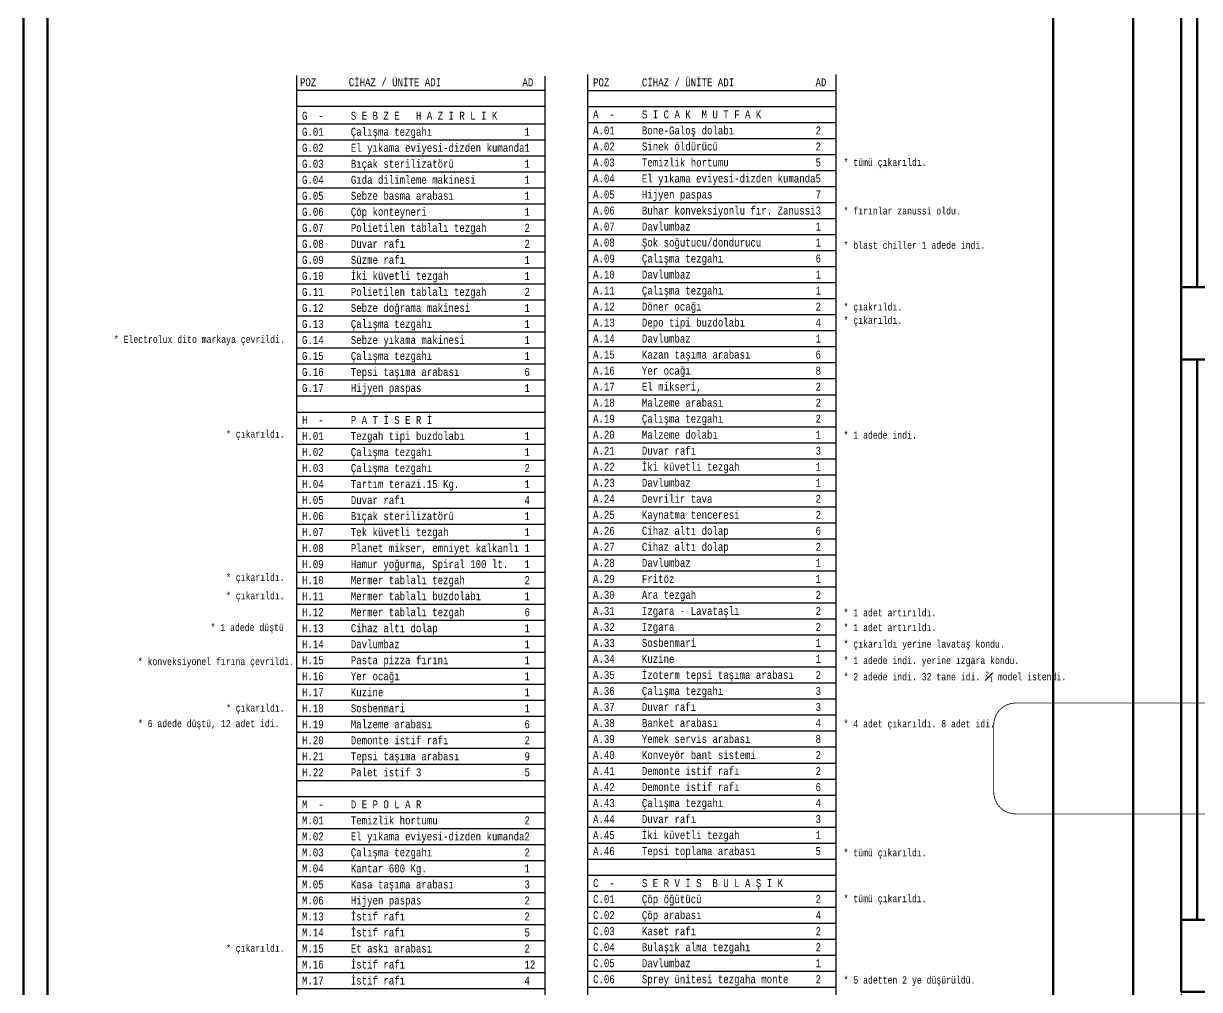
# Model space of a CAD drawing. Extents: x -228812 to 45006, y -308075 to -42938.
# Drawn here: x 28752 to 30221, y -46518 to -45312 of the extents above; entities that cross this region are included whole.
import ezdxf

# ---------------------------------------------------------------- set-up
doc = ezdxf.new("R2010")
doc.units = 0
doc.header["$LTSCALE"] = 20
doc.linetypes.add('( Hidden )', pattern=[0.375, 0.25, -0.125])
doc.linetypes.add('DOT', pattern=[0.25, 0, -0.25])
doc.layers.get('0').update_dxf_attribs({"linetype": 'CONTINUOUS', "lineweight": 15})
doc.layers.get('DEFPOINTS').update_dxf_attribs({"linetype": 'CONTINUOUS'})
for name, color, linetype in [('BL-A', 1, 'CONTINUOUS'), ('BL-C', 140, 'CONTINUOUS'), ('BL-G', 102, 'CONTINUOUS'), ('BL-H', 210, 'CONTINUOUS'), ('BL-M', 62, 'CONTINUOUS'), ('BL-P', 200, 'CONTINUOUS'), ('BL-Z', 117, 'CONTINUOUS'), ('DETAY REFERASI', 7, 'CONTINUOUS'), ('KIRIS', 9, 'DOT')]:
    doc.layers.add(name, color=color, linetype=linetype)
doc.layers.add('DUVAR', color=7, linetype='CONTINUOUS', lineweight=60)
doc.layers.add('KOLON', color=7, linetype='CONTINUOUS', lineweight=50)
doc.styles.add('antet', font='monos.ttf', dxfattribs={"width": 0.8})

# ---------------------------------------------------------------- blocks, each defined once
blk = doc.blocks.new('KOLON90')
at = {"layer": 'KOLON', "color": 4}
blk.add_lwpolyline([(-45, 45), (45, 45), (45, -45), (-45, -45)], close=True, dxfattribs=at)

msp = doc.modelspace()

# ---------------------------------------------------------------- linework, layer by layer
at = {"layer": 'BL-A', "linetype": 'Continuous'}
for points in [[(29456.536, -45435.597), (29766.536, -45435.597)], [(29456.536, -45455.597), (29766.536, -45455.597)], [(29456.536, -45475.597), (29766.536, -45475.597)], [(29456.536, -45495.597), (29766.536, -45495.597)], [(29456.536, -45515.597), (29766.536, -45515.597)], [(29456.536, -45535.597), (29766.536, -45535.597)], [(29456.536, -45555.597), (29766.536, -45555.597)], [(29456.536, -45575.597), (29766.536, -45575.597)], [(29456.536, -45595.597), (29766.536, -45595.597)], [(29456.536, -45615.597), (29766.536, -45615.597)], [(29456.536, -45635.597), (29766.536, -45635.597)], [(29456.536, -45655.597), (29766.536, -45655.597)], [(29456.536, -45675.597), (29766.536, -45675.597)], [(29456.536, -45695.597), (29766.536, -45695.597)], [(29456.536, -45715.597), (29766.536, -45715.597)], [(29456.536, -45735.597), (29766.536, -45735.597)], [(29456.536, -45755.597), (29766.536, -45755.597)], [(29456.536, -45775.597), (29766.536, -45775.597)], [(29456.536, -45795.597), (29766.536, -45795.597)], [(29456.536, -45815.597), (29766.536, -45815.597)], [(29456.536, -45835.597), (29766.536, -45835.597)], [(29456.536, -45855.597), (29766.536, -45855.597)], [(29456.536, -45875.597), (29766.536, -45875.597)], [(29456.536, -45895.597), (29766.536, -45895.597)], [(29456.536, -45915.597), (29766.536, -45915.597)], [(29456.536, -45935.597), (29766.536, -45935.597)], [(29456.536, -45955.597), (29766.536, -45955.597)], [(29456.536, -45975.597), (29766.536, -45975.597)], [(29456.536, -45995.597), (29766.536, -45995.597)], [(29456.536, -46015.597), (29766.536, -46015.597)], [(29456.536, -46035.597), (29766.536, -46035.597)], [(29456.536, -46055.597), (29766.536, -46055.597)], [(29456.536, -46075.597), (29766.536, -46075.597)], [(29456.536, -46095.597), (29766.536, -46095.597)], [(29456.536, -46115.597), (29766.536, -46115.597)], [(29456.536, -46135.597), (29766.536, -46135.597)], [(29456.536, -46155.597), (29766.536, -46155.597)], [(29456.536, -46175.597), (29766.536, -46175.597)], [(29456.536, -46195.597), (29766.536, -46195.597)], [(29456.536, -46215.597), (29766.536, -46215.597)], [(29456.536, -46235.597), (29766.536, -46235.597)], [(29456.536, -46255.597), (29766.536, -46255.597)], [(29456.536, -46275.597), (29766.536, -46275.597)], [(29456.536, -46295.597), (29766.536, -46295.597)], [(29456.536, -46315.597), (29766.536, -46315.597)], [(29456.536, -46335.597), (29766.536, -46335.597)], [(29456.536, -46355.597), (29766.536, -46355.597)], [(29456.536, -46375.597), (29766.536, -46375.597)]]:
    msp.add_lwpolyline(points, dxfattribs=at)
at = {"layer": 'BL-C', "linetype": 'Continuous'}
for points in [[(29456.536, -46395.597), (29766.536, -46395.597)], [(29456.536, -46415.597), (29766.536, -46415.597)], [(29456.536, -46435.597), (29766.536, -46435.597)], [(29456.536, -46455.597), (29766.536, -46455.597)], [(29456.536, -46475.597), (29766.536, -46475.597)], [(29456.536, -46495.597), (29766.536, -46495.597)], [(29456.536, -46515.597), (29766.536, -46515.597)]]:
    msp.add_lwpolyline(points, dxfattribs=at)
at = {"layer": 'BL-G', "linetype": 'Continuous'}
for points in [[(29092.991, -45437.248), (29402.991, -45437.248)], [(29092.991, -45457.248), (29402.991, -45457.248)], [(29092.991, -45477.248), (29402.991, -45477.248)], [(29092.991, -45497.248), (29402.991, -45497.248)], [(29092.991, -45517.248), (29402.991, -45517.248)], [(29092.991, -45537.248), (29402.991, -45537.248)], [(29092.991, -45557.248), (29402.991, -45557.248)], [(29092.991, -45577.248), (29402.991, -45577.248)], [(29092.991, -45597.248), (29402.991, -45597.248)], [(29092.991, -45617.248), (29402.991, -45617.248)], [(29092.991, -45637.248), (29402.991, -45637.248)], [(29092.991, -45657.248), (29402.991, -45657.248)], [(29092.991, -45677.248), (29402.991, -45677.248)], [(29092.991, -45697.248), (29402.991, -45697.248)], [(29092.991, -45717.248), (29402.991, -45717.248)], [(29092.991, -45737.248), (29402.991, -45737.248)], [(29092.991, -45757.248), (29402.991, -45757.248)], [(29092.991, -45777.248), (29402.991, -45777.248)], [(29092.991, -45797.248), (29402.991, -45797.248)]]:
    msp.add_lwpolyline(points, dxfattribs=at)
at = {"layer": 'BL-H', "linetype": 'Continuous'}
for points in [[(29092.991, -45817.248), (29402.991, -45817.248)], [(29092.991, -45837.248), (29402.991, -45837.248)], [(29092.991, -45857.248), (29402.991, -45857.248)], [(29092.991, -45877.248), (29402.991, -45877.248)], [(29092.991, -45897.248), (29402.991, -45897.248)], [(29092.991, -45917.248), (29402.991, -45917.248)], [(29092.991, -45937.248), (29402.991, -45937.248)], [(29092.991, -45957.248), (29402.991, -45957.248)], [(29092.991, -45977.248), (29402.991, -45977.248)], [(29092.991, -45997.248), (29402.991, -45997.248)], [(29092.991, -46017.248), (29402.991, -46017.248)], [(29092.991, -46037.248), (29402.991, -46037.248)], [(29092.991, -46057.248), (29402.991, -46057.248)], [(29092.991, -46077.248), (29402.991, -46077.248)], [(29092.991, -46097.248), (29402.991, -46097.248)], [(29092.991, -46117.248), (29402.991, -46117.248)], [(29092.991, -46137.248), (29402.991, -46137.248)], [(29092.991, -46157.248), (29402.991, -46157.248)], [(29092.991, -46177.248), (29402.991, -46177.248)], [(29092.991, -46197.248), (29402.991, -46197.248)], [(29092.991, -46217.248), (29402.991, -46217.248)], [(29092.991, -46237.248), (29402.991, -46237.248)], [(29092.991, -46257.248), (29402.991, -46257.248)], [(29092.991, -46277.248), (29402.991, -46277.248)]]:
    msp.add_lwpolyline(points, dxfattribs=at)
at = {"layer": 'BL-M', "linetype": 'Continuous'}
for points in [[(29092.991, -46297.248), (29402.991, -46297.248)], [(29092.991, -46317.248), (29402.991, -46317.248)], [(29092.991, -46337.248), (29402.991, -46337.248)], [(29092.991, -46357.248), (29402.991, -46357.248)], [(29092.991, -46377.248), (29402.991, -46377.248)], [(29092.991, -46397.248), (29402.991, -46397.248)], [(29092.991, -46417.248), (29402.991, -46417.248)], [(29092.991, -46437.248), (29402.991, -46437.248)], [(29092.991, -46457.248), (29402.991, -46457.248)], [(29092.991, -46477.248), (29402.991, -46477.248)], [(29092.991, -46497.248), (29402.991, -46497.248)], [(29092.991, -46517.248), (29402.991, -46517.248)]]:
    msp.add_lwpolyline(points, dxfattribs=at)
at = {"layer": 'BL-P', "linetype": 'Continuous'}
for points in [[(29093.617, -45395.49), (29403.617, -45395.49)], [(29456.536, -45395.597), (29766.536, -45395.597)], [(29093.617, -45415.49), (29403.617, -45415.49)], [(29456.536, -45415.597), (29766.536, -45415.597)]]:
    msp.add_lwpolyline(points, dxfattribs=at)
at = {"layer": 'BL-Z', "linetype": 'Continuous'}
for p, q in [((29092.991, -45376.865), (29092.991, -48760.094)), ((29402.991, -45377.762), (29402.991, -48760.094)), ((29456.536, -45375.597), (29456.536, -48457.704)), ((29766.536, -45375.597), (29766.536, -48455.597))]:
    msp.add_line(p, q, dxfattribs=at)
at = {"layer": 'DEFPOINTS', "color": 7, "linetype": '( Hidden )'}
msp.add_line((30197.874, -44941.5), (30197.874, -47731.5), dxfattribs=at)
at = {"layer": 'DETAY REFERASI', "color": 7, "linetype": '( Hidden )', "ltscale": 0.5, "const_width": 1}
msp.add_lwpolyline([(29963.75, -46271.652), (29963.75, -46188.2, -0.41421356), (29991.25, -46160.7), (30285.765, -46160.7, -0.41421356), (30313.265, -46188.2), (30313.265, -46271.652, -0.41421356), (30285.765, -46299.152), (29991.25, -46299.152, -0.41421356)], format="xyb", close=True, dxfattribs=at)
at = {"layer": 'DUVAR', "color": 2, "linetype": 'ByBlock', "ltscale": 0.5}
for p, q in [((28751.977, -49363.099), (28751.977, -43016.663)), ((28781.977, -49333.099), (28781.977, -43046.663))]:
    msp.add_line(p, q, dxfattribs=at)
at = {"layer": 'DUVAR', "color": 2, "ltscale": 0.5}
for p, q in [((30197.874, -44941.5), (30197.874, -45641.5)), ((30217.874, -44941.5), (30217.874, -45641.5, 0)), ((30197.874, -45731.5), (30197.874, -46431.5)), ((30217.874, -45731.5), (30217.874, -46431.5))]:
    msp.add_line(p, q, dxfattribs=at)
at = {"layer": 'KIRIS', "color": 251}
for p, q in [((30197.874, -44941.5), (30197.874, -45641.5)), ((30197.875, -45721.5), (30197.875, -46441.5)), ((30197.874, -45731.5), (30197.874, -46431.5))]:
    msp.add_line(p, q, dxfattribs=at)
at = {"layer": 'KOLON', "color": 4, "ltscale": 5}
for p, q in [((30137.874, -45001.5), (30137.874, -47791.5)), ((30037.865, -47891.5), (30037.865, -45051.5))]:
    msp.add_line(p, q, dxfattribs=at)

# ---------------------------------------------------------------- block references
at = {"layer": 'KOLON', "color": 1}
for p in [(30242.874, -45686.5), (30242.874, -46476.5)]:
    msp.add_blockref('KOLON90', p, dxfattribs=at)

# ---------------------------------------------------------------- texts
at = {"color": 2, "linetype": 'Continuous', "char_height": 9, "attachment_point": 1, "style": 'antet'}
for s, insert, width in [('* tümü çıkarıldı.', (29776.213, -45480.875), 261.65231), ('* fırınlar zanussi oldu.', (29776.213, -45541.543), 214.06648), ('* blast chiller 1 adede indi.', (29776.213, -45584.408), 214.06648), ('* çıakrıldı.', (29776.213, -45661.459), 214.06648), ('* çıkarıldı.', (29776.213, -45678.218), 214.06648), ('* Electrolux dito markaya çevrildi.', (28864.745, -45702.025), 261.65231), ('* çıkarıldı.', (29004.919, -45820.236), 261.65231), ('* 1 adede indi.', (29776.213, -45821.504), 214.06648), ('* çıkarıldı.', (29004.919, -45999.323), 261.65231), ('* çıkarıldı.', (29004.919, -46022.245), 261.65231), ('* 1 adet artırıldı.', (29776.213, -46043.405), 214.06648), ('* 1 adede düştü', (28985.615, -46061.822), 261.65231), ('* 1 adet artırıldı.', (29776.213, -46061.916), 214.06648), ('* çıkarıldı yerine lavataş kondu.', (29776.213, -46082.49), 214.06648), ('* konveksiyonel fırına çevrildi.', (28894.723, -46104.358), 261.65231), ('* 1 adede indi. yerine ızgara kondu.', (29776.213, -46103.029), 239.39187), ('\\A1;* 2 adede indi. 32 tane idi. {\\H0.7x;\\S2#1;} model istendi.', (29776.213, -46121.586), 361.66148), ('* çıkarıldı.', (29004.919, -46162.395), 261.65231), ('* 6 adede düştü, 12 adet idi.', (28894.788, -46181.832), 261.65231), ('* 4 adet çıkarıldı. 8 adet idi.', (29776.213, -46182.065), 214.06648), ('* tümü çıkarıldı.', (29776.213, -46343.137), 214.06648), ('* tümü çıkarıldı.', (29776.213, -46400.464), 214.06648), ('* çıkarıldı.', (29004.919, -46462.378), 261.65231), ('* 5 adetten 2 ye düşürüldü.', (29776.213, -46502.063), 214.06648)]:
    msp.add_mtext(s, dxfattribs=dict(at, insert=insert, width=width))
at = {"layer": 'BL-A', "linetype": 'Continuous', "style": 'antet', "width": 0.8}
for s, p in [(' A  -     S I C A K  M U T F A K', (29456.536, -45430.597)), (' A.01     Bone-Galoş dolabı               2', (29456.536, -45450.597)), (' A.02     Sinek öldürücü                  2', (29456.536, -45470.597)), (' A.04     El yıkama eviyesi-dizden kumanda5', (29456.536, -45510.597)), (' A.05     Hijyen paspas                   7', (29456.536, -45530.597)), (' A.07     Davlumbaz                       1', (29456.536, -45570.597)), (' A.09     Çalışma tezgahı                 6', (29456.536, -45610.597)), (' A.10     Davlumbaz                       1', (29456.536, -45630.597)), (' A.11     Çalışma tezgahı                 1', (29456.536, -45650.597)), (' A.14     Davlumbaz                       1', (29456.536, -45710.597)), (' A.15     Kazan taşıma arabası            6', (29456.536, -45730.597)), (' A.16     Yer ocağı                       8', (29456.536, -45750.597)), (' A.17     El mikseri,                     2', (29456.536, -45770.597)), (' A.18     Malzeme arabası                 2', (29456.536, -45790.597)), (' A.19     Çalışma tezgahı                 2', (29456.536, -45810.597)), (' A.21     Duvar rafı                      3', (29456.536, -45850.597)), (' A.22     İki küvetli tezgah              1', (29456.536, -45870.597)), (' A.23     Davlumbaz                       1', (29456.536, -45890.597)), (' A.24     Devrilir tava                   2', (29456.536, -45910.597)), (' A.25     Kaynatma tenceresi              2', (29456.536, -45930.597)), (' A.26     Cihaz altı dolap                6', (29456.536, -45950.597)), (' A.27     Cihaz altı dolap                2', (29456.536, -45970.597)), (' A.28     Davlumbaz                       1', (29456.536, -45990.597)), (' A.29     Fritöz                          1', (29456.536, -46010.597)), (' A.30     Ara tezgah                      2', (29456.536, -46030.597)), (' A.36     Çalışma tezgahı                 3', (29456.536, -46150.597)), (' A.37     Duvar rafı                      3', (29456.536, -46170.597)), (' A.39     Yemek servis arabası            8', (29456.536, -46210.597)), (' A.40     Konveyör bant sistemi           2', (29456.536, -46230.597)), (' A.41     Demonte istif rafı              2', (29456.536, -46250.597)), (' A.42     Demonte istif rafı              6', (29456.536, -46270.597)), (' A.43     Çalışma tezgahı                 4', (29456.536, -46290.597)), (' A.44     Duvar rafı                      3', (29456.536, -46310.597)), (' A.45     İki küvetli tezgah              1', (29456.536, -46330.597))]:
    msp.add_text(s, height=10, dxfattribs=at).set_placement(p)
at = {"layer": 'BL-A', "color": 2, "linetype": 'Continuous', "style": 'antet', "width": 0.8}
for s, p in [(' A.03     Temizlik hortumu                5', (29456.536, -45490.597)), (' A.06     Buhar konveksiyonlu fır. Zanussi3', (29456.536, -45550.597)), (' A.08     Şok soğutucu/dondurucu          1', (29456.536, -45590.597)), (' A.12     Döner ocağı                     2', (29456.536, -45670.597)), (' A.13     Depo tipi buzdolabı             4', (29456.536, -45690.597)), (' A.20     Malzeme dolabı                  1', (29456.536, -45830.597)), (' A.31     Izgara - Lavataşlı              2', (29456.536, -46050.597)), (' A.32     Izgara                          2', (29456.536, -46070.597)), (' A.33     Sosbenmari                      1', (29456.536, -46090.597)), (' A.34     Kuzine                          1', (29456.536, -46110.597)), (' A.35     İzoterm tepsi taşıma arabası    2', (29456.536, -46130.597)), (' A.38     Banket arabası                  4', (29456.536, -46190.597)), (' A.46     Tepsi toplama arabası           5', (29456.536, -46350.597))]:
    msp.add_text(s, height=10, dxfattribs=at).set_placement(p)
at = {"layer": 'BL-C', "linetype": 'Continuous', "style": 'antet', "width": 0.8}
for s, p in [(' C  -     S E R V İ S  B U L A Ş I K', (29456.536, -46390.597)), (' C.02     Çöp arabası                     4', (29456.536, -46430.597)), (' C.03     Kaset rafı                      2', (29456.536, -46450.597)), (' C.04     Bulaşık alma tezgahı            2', (29456.536, -46470.597)), (' C.05     Davlumbaz                       1', (29456.536, -46490.597))]:
    msp.add_text(s, height=10, dxfattribs=at).set_placement(p)
at = {"layer": 'BL-C', "color": 2, "linetype": 'Continuous', "style": 'antet', "width": 0.8}
for s, p in [(' C.01     Çöp öğütücü                     2', (29456.536, -46410.597)), (' C.06     Sprey ünitesi tezgaha monte     2', (29456.536, -46510.597))]:
    msp.add_text(s, height=10, dxfattribs=at).set_placement(p)
at = {"layer": 'BL-G', "linetype": 'Continuous', "style": 'antet', "width": 0.8}
for s, p in [(' G  -     S E B Z E   H A Z I R L I K', (29092.991, -45432.248)), (' G.01     Çalışma tezgahı                 1', (29092.991, -45452.248)), (' G.02     El yıkama eviyesi-dizden kumanda1', (29092.991, -45472.248)), (' G.03     Bıçak sterilizatörü             1', (29092.991, -45492.248)), (' G.04     Gıda dilimleme makinesi         1', (29092.991, -45512.248)), (' G.05     Sebze basma arabası             1', (29092.991, -45532.248)), (' G.06     Çöp konteyneri                  1', (29092.991, -45552.248)), (' G.07     Polietilen tablalı tezgah       2', (29092.991, -45572.248)), (' G.08     Duvar rafı                      2', (29092.991, -45592.248)), (' G.09     Süzme rafı                      1', (29092.991, -45612.248)), (' G.10     İki küvetli tezgah              1', (29092.991, -45632.248)), (' G.11     Polietilen tablalı tezgah       2', (29092.991, -45652.248)), (' G.12     Sebze doğrama makinesi          1', (29092.991, -45672.248)), (' G.13     Çalışma tezgahı                 1', (29092.991, -45692.248)), (' G.15     Çalışma tezgahı                 1', (29092.991, -45732.248)), (' G.16     Tepsi taşıma arabası            6', (29092.991, -45752.248)), (' G.17     Hijyen paspas                   1', (29092.991, -45772.248))]:
    msp.add_text(s, height=10, dxfattribs=at).set_placement(p)
at = {"layer": 'BL-G', "color": 2, "linetype": 'Continuous', "style": 'antet', "width": 0.8}
msp.add_text(' G.14     Sebze yıkama makinesi           1', height=10, dxfattribs=at).set_placement((29092.991, -45712.248))
at = {"layer": 'BL-H', "linetype": 'Continuous', "style": 'antet', "width": 0.8}
for s, p in [(' H  -     P A T İ S E R İ', (29092.991, -45812.248)), (' H.02     Çalışma tezgahı                 1', (29092.991, -45852.248)), (' H.03     Çalışma tezgahı                 2', (29092.991, -45872.248)), (' H.04     Tartım terazi.15 Kg.            1', (29092.991, -45892.248)), (' H.05     Duvar rafı                      4', (29092.991, -45912.248)), (' H.06     Bıçak sterilizatörü             1', (29092.991, -45932.248)), (' H.07     Tek küvetli tezgah              1', (29092.991, -45952.248)), (' H.08     Planet mikser, emniyet kalkanlı 1', (29092.991, -45972.248)), (' H.09     Hamur yoğurma, Spiral 100 lt.   1', (29092.991, -45992.248)), (' H.12     Mermer tablalı tezgah           6', (29092.991, -46052.248)), (' H.14     Davlumbaz                       1', (29092.991, -46092.248)), (' H.16     Yer ocağı                       1', (29092.991, -46132.248)), (' H.17     Kuzine                          1', (29092.991, -46152.248)), (' H.20     Demonte istif rafı              2', (29092.991, -46212.248)), (' H.21     Tepsi taşıma arabası            9', (29092.991, -46232.248)), (' H.22     Palet istif 3                   5', (29092.991, -46252.248))]:
    msp.add_text(s, height=10, dxfattribs=at).set_placement(p)
at = {"layer": 'BL-H', "color": 2, "linetype": 'Continuous', "style": 'antet', "width": 0.8}
for s, p in [(' H.01     Tezgah tipi buzdolabı           1', (29092.991, -45832.248)), (' H.10     Mermer tablalı tezgah           2', (29092.991, -46012.248)), (' H.11     Mermer tablalı buzdolabı        1', (29092.991, -46032.248)), (' H.13     Cihaz altı dolap                1', (29092.991, -46072.248)), (' H.15     Pasta pizza fırını              1', (29092.991, -46112.248)), (' H.18     Sosbenmari                      1', (29092.991, -46172.248)), (' H.19     Malzeme arabası                 6', (29092.991, -46192.248))]:
    msp.add_text(s, height=10, dxfattribs=at).set_placement(p)
at = {"layer": 'BL-M', "linetype": 'Continuous', "style": 'antet', "width": 0.8}
for s, p in [(' M  -     D E P O L A R', (29092.991, -46292.248)), (' M.01     Temizlik hortumu                2', (29092.991, -46312.248)), (' M.02     El yıkama eviyesi-dizden kumanda2', (29092.991, -46332.248)), (' M.03     Çalışma tezgahı                 2', (29092.991, -46352.248)), (' M.04     Kantar 600 Kg.                  1', (29092.991, -46372.248)), (' M.05     Kasa taşıma arabası             3', (29092.991, -46392.248)), (' M.06     Hijyen paspas                   2', (29092.991, -46412.248)), (' M.13     İstif rafı                      2', (29092.991, -46432.248)), (' M.14     İstif rafı                      5', (29092.991, -46452.248)), (' M.16     İstif rafı                      12', (29092.991, -46492.248)), (' M.17     İstif rafı                      4', (29092.991, -46512.248))]:
    msp.add_text(s, height=10, dxfattribs=at).set_placement(p)
at = {"layer": 'BL-M', "color": 2, "linetype": 'Continuous', "style": 'antet', "width": 0.8}
msp.add_text(' M.15     Et askı arabası                 2', height=10, dxfattribs=at).set_placement((29092.991, -46472.248))
at = {"layer": 'BL-P', "linetype": 'Continuous', "style": 'antet', "width": 0.8}
for p in [(29090.452, -45390.422), (29456.536, -45390.597)]:
    msp.add_text(' POZ      CİHAZ / ÜNİTE ADI               AD', height=10, dxfattribs=at).set_placement(p)

doc.saveas('drawing.dxf')
